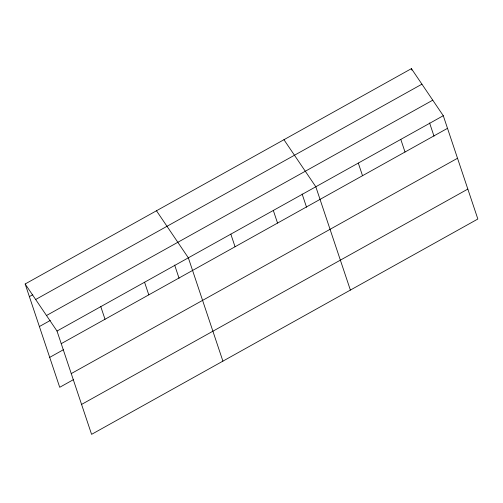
<?xml version="1.0" encoding="UTF-8"?>
<svg xmlns="http://www.w3.org/2000/svg" width="503" height="503" viewBox="0 0 503 503"><rect width="100%" height="100%" fill="white"/><g stroke="black" fill="none" stroke-linecap="round" stroke-linejoin="round"><path stroke-width="0.75" d="M25.15 283.981L411.416 68.647L443.281 115.709L477.85 219.019L91.584 434.353L57.015 331.043L25.15 283.981L59.719 387.291L73.4 379.671M29.375 296.607L32.796 294.701M35.663 299.511L421.935 84.177M46.496 315.513L432.769 100.179M39.385 326.535L50.331 320.43M57.015 331.043L443.281 115.709M61.24 343.662L447.507 128.328M49.703 357.369L63.384 349.742M71.25 373.591L457.523 158.256M81.568 404.425L467.834 189.09M283.95 139.708L315.815 186.764L350.384 290.08M156.483 210.77L188.342 257.825L222.911 361.141M411.416 68.647L411.913 70.131M429.587 122.946L434.007 136.162M400.79 139.394L405.016 152.019M358.306 163.079L362.525 175.704M302.121 194.007L306.541 207.223M273.324 210.455L277.549 223.081M230.833 234.14L235.058 246.766M174.648 265.068L179.068 278.278M144.568 282.233L148.794 294.859M100.789 306.635L105.014 319.26"/></g></svg>
